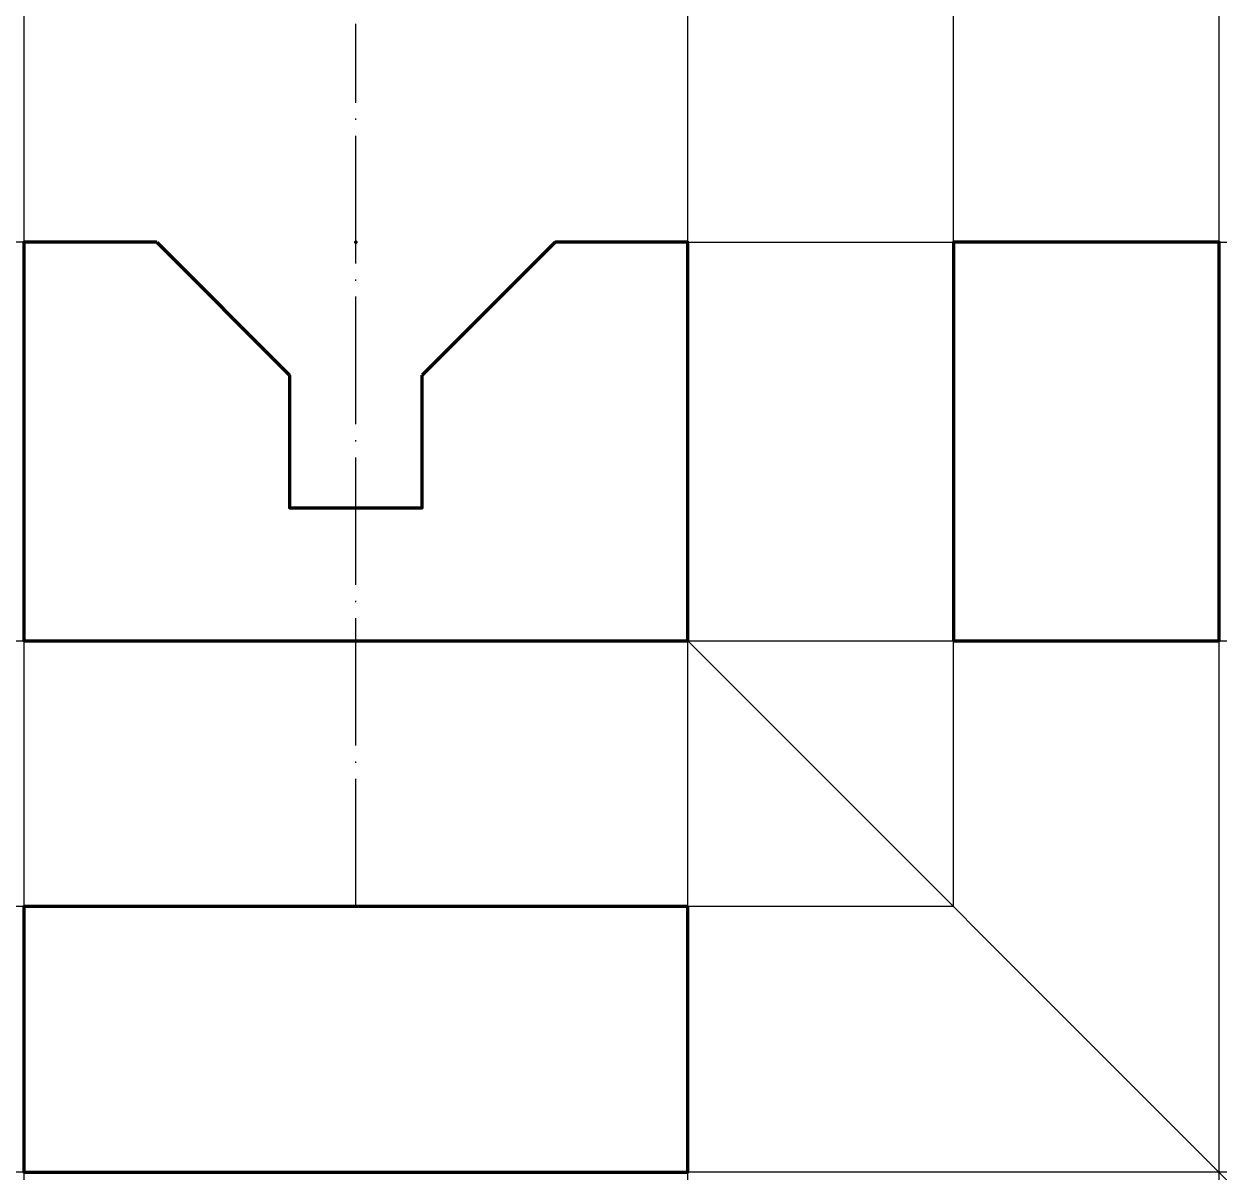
# Model space of a CAD drawing. Header units: millimetres. Extents: x 1824.4 to 1914.4, y 1114.6 to 1201.
import ezdxf

# ---------------------------------------------------------------- set-up
doc = ezdxf.new("R2010")
doc.units = ezdxf.units.MM
doc.header["$LTSCALE"] = 0.4
doc.linetypes.add('ACAD_ISO04W100', pattern=[30, 24, -3, 0, -3])
doc.layers.add('中心线', color=3, linetype='ACAD_ISO04W100')
doc.layers.add('辅助线', color=4, linetype='Continuous')
doc.layers.add('实线', color=7, linetype='Continuous', lineweight=70)

msp = doc.modelspace()

# ---------------------------------------------------------------- linework, layer by layer
at = {"layer": '中心线'}
msp.add_line((1849.404, 1134.6), (1849.404, 1201.029), dxfattribs=at)
msp.add_point((1824.404, 1154.6), dxfattribs=at)
msp.add_point((1824.404, 1154.6), dxfattribs=at)
at = {"layer": '实线'}
for p, q in [((1834.404, 1184.6), (1844.404, 1174.6)), ((1864.404, 1184.6), (1854.404, 1174.6))]:
    msp.add_line(p, q, dxfattribs=at)
for points in [[(1834.404, 1184.6), (1824.404, 1184.6), (1824.404, 1154.6), (1874.404, 1154.6), (1874.404, 1184.6), (1864.404, 1184.6)], [(1844.404, 1174.6), (1844.404, 1164.6), (1854.404, 1164.6), (1854.404, 1174.6)]]:
    msp.add_lwpolyline(points, dxfattribs=at)
for points in [[(1894.404, 1154.6), (1914.404, 1154.6), (1914.404, 1184.6), (1894.404, 1184.6)], [(1874.404, 1134.6), (1824.404, 1134.6), (1824.404, 1114.6), (1874.404, 1114.6)]]:
    msp.add_lwpolyline(points, close=True, dxfattribs=at)
msp.add_point((1849.404, 1184.6), dxfattribs=at)
at = {"layer": '辅助线'}
for p, direction in [((1824.404, 1184.6), (0, -1)), ((1874.404, 1154.6), (0, 1)), ((1914.404, 1114.6), (0, 1)), ((1874.404, 1154.6), (1, 0)), ((1874.404, 1114.6), (-1, 0))]:
    msp.add_xline(p, direction, dxfattribs=at)
for p, direction in [((1894.404, 1134.6), (0, 1)), ((1834.404, 1184.6), (-1, 0)), ((1864.404, 1184.6), (1, 0)), ((1874.404, 1154.6), (0.707107, -0.707107)), ((1894.404, 1134.6), (-1, 0))]:
    msp.add_ray(p, direction, dxfattribs=at)

doc.saveas('drawing.dxf')
